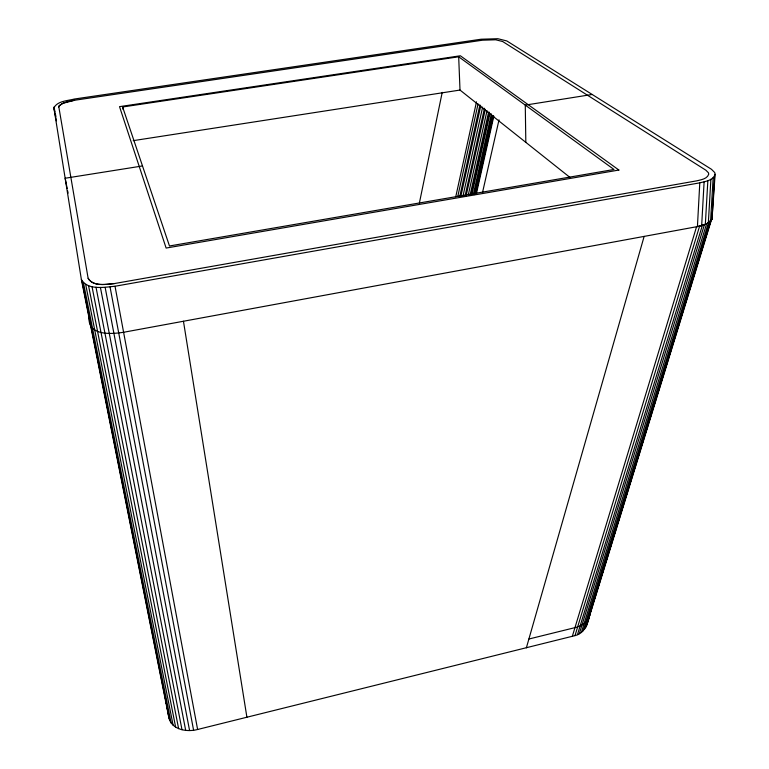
<?xml version="1.0" encoding="UTF-8"?>
<svg xmlns="http://www.w3.org/2000/svg" width="769" height="769" viewBox="0 0 769 769"><rect width="100%" height="100%" fill="white"/><g stroke="black" fill="none" stroke-linecap="round" stroke-linejoin="round"><path stroke-width="1.15" d="M711.738 218.992L712.065 216.839M89.098 316.684C87.205 336.043 111.159 334.217 123.598 332.275L697.425 226.586L699.79 182.849C705.211 181.436 713.19 180.542 715.112 174.323L714.747 172.583L711.469 169.286L506.781 40.93L497.831 38.71L481.048 39.229L74.314 99.038C67.566 100.826 57.271 100.931 53.888 107.929L81.37 279.474L168.93 717.852C171.843 730.012 187.252 732.28 197.614 729.483L575.001 635.627L699.617 226.086L705.067 224.288M697.425 226.586L701.664 225.615L704.106 181.907M701.664 225.615L705.336 224.375L707.845 180.715M705.336 224.375L708.336 222.904L710.892 179.312M713.151 177.745L710.575 221.251L590.332 612.403M708.336 222.904L711.979 219.482L714.574 176.063M715.112 174.323L711.979 219.482M58.607 107.237L59.194 105.709L62.991 103.306L74.574 100.258L482.519 40.199L495.688 39.786L502.686 41.536L705.932 170.247L708.47 172.833L708.739 174.198C707.182 179.042 700.982 179.744 696.733 180.84L114.437 283.559C106.045 284.319 93.203 286.875 88.127 278.291L58.732 106.41C62.577 101.969 69.162 101.441 74.574 100.258M528.889 639.02L574.972 627.639C581.633 626.216 589.487 621.275 589.977 613.547C588.266 622.506 585.238 633.156 575.01 635.617M419.403 202.958L442.213 92.386M455.767 196.739L476.492 101.816M457.786 196.451L478.049 103.873M459.833 196.258L479.904 104.853M460.891 196.201L480.74 105.959M462.967 196.162L482.634 107.064M465.005 196.22L484.47 108.256M466.12 195.816L485.297 109.333M468.302 194.855L487.027 110.659M470.09 195.153L488.623 112.063M471.214 194.173L489.517 112.216M471.849 194.336L489.911 113.514M473.483 193.615L491.343 113.889M474.117 194.663L491.949 115.187M475.079 193.855L492.679 115.504M475.944 193.077L493.314 115.84M476.434 193.49L493.833 116.196M482.519 192.519L499.014 119.877M526.371 647.834L644.143 236.4M572.299 636.424L696.57 226.74L699.617 226.086M577.49 634.608L702.395 225.298M579.355 633.637L704.452 224.567M581.431 632.272L706.682 223.558M583.219 630.743L708.557 222.462L711.392 219.569M584.45 629.398L709.797 221.501M585.68 627.629L710.979 220.261M586.564 625.783L712.056 217.925M707.278 223.212L708.557 222.462M81.37 279.474C87.772 290.528 104.305 287.231 115.023 286.251L699.79 182.849M142.505 165.95L65.154 178.245L67.191 188.549M592.168 94.472L525.275 105.113L525.823 142.361M133.22 140.66L460.006 90.06L569.964 177.428M122.617 106.987L458.68 56.791L614.008 169.488L169.478 245.984L122.617 106.987L123.011 109.275M114.437 283.559C106.045 284.319 93.222 286.866 88.127 278.291M82.052 281.31L169.728 720.543M67.643 190.837L68.095 193.125M85.686 284.424L173.121 725.244M83.504 282.973L171.141 723.033M54.013 106.987L54.935 111.659M55.397 113.995L55.849 116.33M53.888 107.929L56.425 120.82M88.541 285.626L175.64 727.138M96 287.154L181.993 729.733M92.011 286.549L178.619 728.647M100.422 287.423L185.685 730.377M105.142 287.366L189.578 730.55M110.054 286.972L193.596 730.252M115.023 286.251L197.614 729.483M165.393 697.935L166.431 703.798M166.642 704.981L168.93 717.852M87.743 308.407L88.137 310.782M88.522 313.146L88.906 315.521M183.455 321.25L246.907 717.246M587.247 621.092L587.295 622.265M458.68 56.791L460.006 90.06M618.891 170.045L166.123 248.06L119.522 106.641L460.352 55.772L618.891 170.045"/></g></svg>
